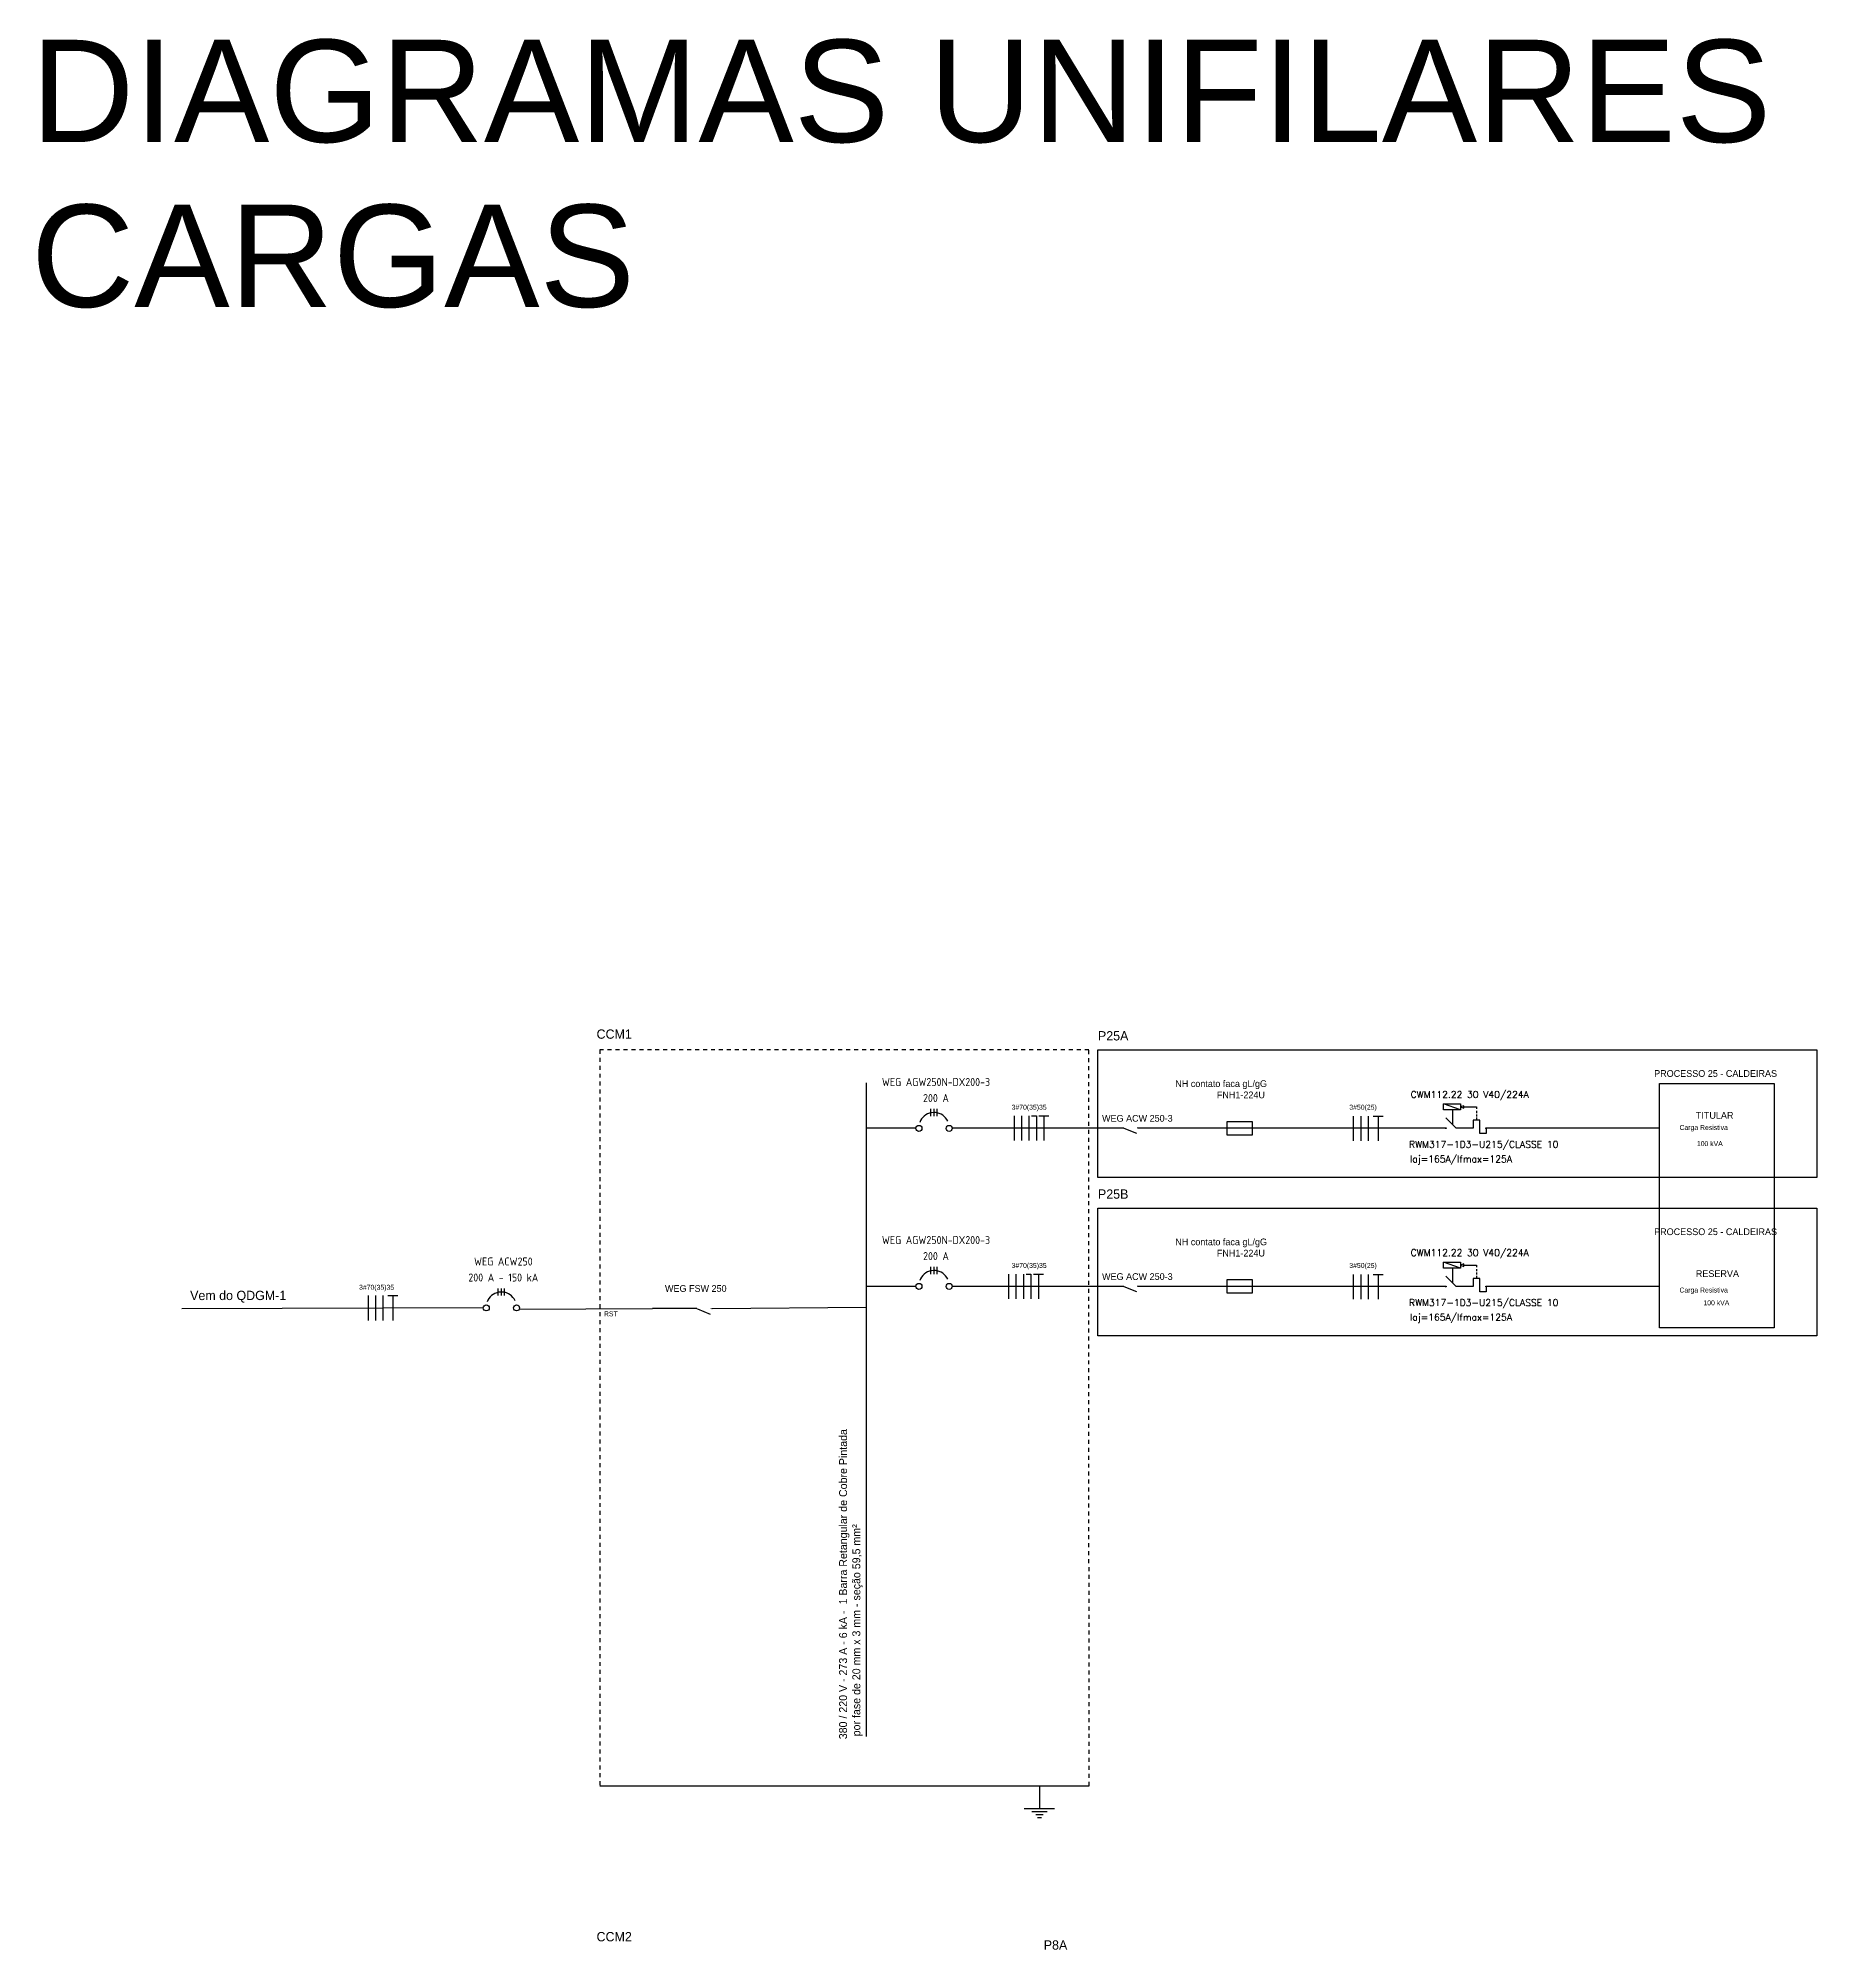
# Model space of a CAD drawing. Extents: x 88 to 641, y -96 to 322.
# Drawn here: x 88.23 to 132.95, y 155.35 to 203.43 of the extents above; entities that cross this region are included whole.
import ezdxf

# ---------------------------------------------------------------- set-up
doc = ezdxf.new("R2010")
doc.units = 0
doc.header["$MEASUREMENT"] = 0
doc.linetypes.add('DASHED', pattern=[19.05, 12.7, -6.35])
doc.linetypes.add('DASHED2', pattern=[0.375, 0.25, -0.125])
for name, color, linetype in [('_ARQ-TEXTO', 4, 'Continuous'), ('_ELT_UNIFILAR_DETALHES', 1, 'Continuous'), ('_ELT_UNIFILAR_PROC_TEXTO', 1, 'Continuous'), ('ELET_TEXTO', 4, 'Continuous'), ('ELET_UNIFILAR_TEXTO', 4, 'Continuous'), ('ELT_UNIFILAR_DESENHO', 5, 'Continuous')]:
    doc.layers.add(name, color=color, linetype=linetype)
doc.styles.add('ARIAL', font='arial.ttf')
doc.styles.add('ROMANS', font='romans')
doc.styles.add('textstyle4', font='arial.ttf')

msp = doc.modelspace()

# ---------------------------------------------------------------- hatches: boundary and pattern name
at = {"layer": 'ELT_UNIFILAR_DESENHO', "linetype": 'Continuous', "transparency": 33554687}
h = msp.add_hatch(color=256, dxfattribs=at)
h.dxf.hatch_style = 1
h.paths.add_polyline_path([(115.501, 176.021, 1), (115.532, 176.021, 1)])
h.paths.add_polyline_path([(115.858, 176.02, 1), (115.89, 176.02, 1)])
h = msp.add_hatch(color=256, dxfattribs=at)
h.dxf.hatch_style = 1
h.paths.add_polyline_path([(115.501, 172.04, 1), (115.532, 172.04, 1)])
h.paths.add_polyline_path([(115.858, 172.039, 1), (115.89, 172.039, 1)])
h = msp.add_hatch(color=256, dxfattribs=at)
h.dxf.hatch_style = 1
h.paths.add_polyline_path([(104.781, 171.475, 1), (104.812, 171.475, 1)])
h.paths.add_polyline_path([(105.138, 171.475, 1), (105.17, 171.475, 1)])

# ---------------------------------------------------------------- linework, layer by layer
at = {"layer": '_ELT_UNIFILAR_DETALHES', "linetype": 'DASHED'}
msp.add_lwpolyline([(129.003, 177.142), (131.886, 177.142), (131.886, 170.991), (129.003, 170.991)], close=True, dxfattribs=at)
at = {"layer": 'ELT_UNIFILAR_DESENHO', "linetype": 'DASHED2', "ltscale": 0.05}
for p, q in [((114.65, 177.986), (102.358, 177.986)), ((102.358, 177.986), (102.358, 159.475)), ((114.657, 159.475), (114.65, 177.986))]:
    msp.add_line(p, q, dxfattribs=at)
at = {"layer": 'ELT_UNIFILAR_DESENHO'}
for p, q in [((109.063, 160.708), (109.063, 177.152)), ((110.681, 176.321), (110.681, 176.499)), ((110.681, 176.321), (110.681, 176.499)), ((110.758, 176.321), (110.758, 176.499)), ((110.758, 176.321), (110.758, 176.499)), ((110.834, 176.321), (110.834, 176.499)), ((110.834, 176.321), (110.834, 176.499)), ((123.993, 176.473), (123.572, 176.627)), ((124.081, 176.58), (123.993, 176.549)), ((123.993, 176.549), (124.081, 176.518)), ((124.081, 176.549), (124.081, 176.58)), ((124.081, 176.549), (124.397, 176.549)), ((124.081, 176.518), (124.081, 176.549)), ((124.397, 176.549), (124.397, 176.499)), ((110.3, 176.015), (109.063, 176.015)), ((115.531, 176.015), (111.215, 176.015)), ((112.769, 176.327), (112.769, 175.703)), ((112.956, 176.327), (112.956, 175.703)), ((113.143, 176.327), (113.143, 175.703)), ((113.208, 176.327), (113.333, 176.327)), ((113.333, 176.327), (113.333, 175.703)), ((113.394, 176.327), (113.644, 176.327)), ((113.519, 176.327), (113.519, 175.703)), ((123.625, 176.014), (115.894, 176.014)), ((121.301, 176.319), (121.301, 175.695)), ((121.488, 176.319), (121.488, 175.695)), ((121.676, 176.319), (121.676, 175.695)), ((121.8, 176.319), (122.049, 176.319)), ((121.924, 176.319), (121.924, 175.695)), ((123.888, 176.013), (123.625, 176.273)), ((123.793, 176.473), (123.793, 176.107)), ((124.319, 176.013), (123.888, 176.013)), ((124.481, 176.216), (124.319, 176.216)), ((124.319, 176.216), (124.319, 176.013)), ((124.397, 176.448), (124.397, 176.397)), ((124.397, 176.363), (124.397, 176.313)), ((124.397, 176.281), (124.397, 176.23)), ((124.481, 175.882), (124.481, 176.216)), ((124.644, 176.013), (124.644, 175.882)), ((129.003, 176.013), (124.654, 176.013)), ((124.644, 175.882), (124.481, 175.882)), ((123.993, 172.492), (123.572, 172.646)), ((110.681, 172.345), (110.681, 172.523)), ((110.681, 172.345), (110.681, 172.523)), ((110.758, 172.345), (110.758, 172.523)), ((110.758, 172.345), (110.758, 172.523)), ((110.834, 172.345), (110.834, 172.523)), ((110.834, 172.345), (110.834, 172.523)), ((112.632, 172.346), (112.632, 171.722)), ((112.819, 172.346), (112.819, 171.722)), ((113.006, 172.346), (113.006, 171.722)), ((113.071, 172.346), (113.196, 172.346)), ((113.196, 172.346), (113.196, 171.722)), ((113.258, 172.346), (113.507, 172.346)), ((113.383, 172.346), (113.383, 171.722)), ((121.301, 172.338), (121.301, 171.714)), ((121.488, 172.338), (121.488, 171.714)), ((121.676, 172.338), (121.676, 171.714)), ((121.8, 172.338), (122.049, 172.338)), ((121.924, 172.338), (121.924, 171.714)), ((123.888, 172.032), (123.625, 172.292)), ((123.793, 172.492), (123.793, 172.126)), ((124.081, 172.599), (123.993, 172.568)), ((123.993, 172.568), (124.081, 172.537)), ((124.081, 172.568), (124.081, 172.599)), ((124.081, 172.568), (124.397, 172.568)), ((124.081, 172.537), (124.081, 172.568)), ((124.481, 172.235), (124.319, 172.235)), ((124.319, 172.235), (124.319, 172.032)), ((124.397, 172.568), (124.397, 172.518)), ((124.397, 172.467), (124.397, 172.416)), ((124.397, 172.382), (124.397, 172.332)), ((124.397, 172.3), (124.397, 172.249)), ((124.481, 171.901), (124.481, 172.235)), ((96.526, 171.803), (96.526, 171.179)), ((96.714, 171.803), (96.714, 171.179)), ((96.901, 171.803), (96.901, 171.179)), ((97.025, 171.803), (97.274, 171.803)), ((97.15, 171.803), (97.15, 171.179)), ((99.802, 171.806), (99.802, 171.984)), ((99.802, 171.806), (99.802, 171.984)), ((99.879, 171.806), (99.879, 171.984)), ((99.879, 171.806), (99.879, 171.984)), ((99.955, 171.806), (99.955, 171.984)), ((99.955, 171.806), (99.955, 171.984)), ((110.3, 172.034), (109.063, 172.034)), ((115.531, 172.034), (111.216, 172.034)), ((123.625, 172.033), (115.894, 172.033)), ((124.319, 172.032), (123.888, 172.032)), ((124.644, 171.901), (124.481, 171.901)), ((124.644, 172.032), (124.644, 171.901)), ((129.003, 172.032), (124.654, 172.032)), ((91.841, 171.477), (99.422, 171.5)), ((100.33, 171.463), (103.679, 171.477)), ((104.796, 171.476), (103.683, 171.476)), ((105.177, 171.477), (109.063, 171.514)), ((113.41, 159.475), (113.41, 158.899)), ((113.028, 158.899), (113.791, 158.899)), ((113.219, 158.823), (113.6, 158.823)), ((113.314, 158.747), (113.505, 158.747)), ((113.362, 158.671), (113.457, 158.671))]:
    msp.add_line(p, q, dxfattribs=at)
at = {"layer": 'ELT_UNIFILAR_DESENHO', "linetype": 'Continuous'}
for p, q in [((115.531, 176.015), (115.853, 175.886)), ((115.531, 172.034), (115.853, 171.905)), ((104.811, 171.47), (105.133, 171.34))]:
    msp.add_line(p, q, dxfattribs=at)
at = {"layer": 'ELT_UNIFILAR_DESENHO', "ltscale": 0.05}
msp.add_line((102.358, 159.475), (114.657, 159.475), dxfattribs=at)
at = {"layer": 'ELT_UNIFILAR_DESENHO', "linetype": 'ByBlock'}
for points in [[(114.88, 177.986), (132.955, 177.986), (132.955, 174.776), (114.88, 174.776)], [(114.88, 174.005), (132.955, 174.005), (132.955, 170.795), (114.88, 170.795)]]:
    msp.add_lwpolyline(points, close=True, dxfattribs=at)
at = {"layer": 'ELT_UNIFILAR_DESENHO'}
for points in [[(123.993, 176.473), (123.572, 176.473), (123.572, 176.627), (123.993, 176.627)], [(123.993, 172.492), (123.572, 172.492), (123.572, 172.646), (123.993, 172.646)]]:
    msp.add_lwpolyline(points, close=True, dxfattribs=at)
for points in [[(111.103, 176.19), (111.079, 176.233), (111.05, 176.274), (111.015, 176.31), (110.976, 176.341), (110.934, 176.367), (110.888, 176.387), (110.84, 176.401), (110.791, 176.408), (110.741, 176.41), (110.691, 176.404), (110.643, 176.392), (110.596, 176.374), (110.553, 176.35), (110.512, 176.321), (110.476, 176.286), (110.445, 176.247), (110.419, 176.205), (110.399, 176.159)], [(111.103, 172.214), (111.079, 172.257), (111.05, 172.298), (111.015, 172.334), (110.976, 172.365), (110.934, 172.391), (110.888, 172.411), (110.84, 172.425), (110.791, 172.432), (110.741, 172.434), (110.691, 172.428), (110.643, 172.416), (110.596, 172.398), (110.553, 172.374), (110.512, 172.345), (110.476, 172.31), (110.445, 172.271), (110.419, 172.229), (110.399, 172.183)], [(100.224, 171.674), (100.2, 171.718), (100.171, 171.758), (100.136, 171.794), (100.097, 171.826), (100.055, 171.851), (100.009, 171.872), (99.961, 171.886), (99.912, 171.893), (99.862, 171.894), (99.812, 171.889), (99.764, 171.877), (99.717, 171.859), (99.674, 171.835), (99.634, 171.805), (99.597, 171.771), (99.566, 171.732), (99.54, 171.689), (99.52, 171.644)]]:
    msp.add_lwpolyline(points, dxfattribs=at)
at = {"layer": 'ELT_UNIFILAR_DESENHO', "linetype": 'Continuous'}
for points in [[(118.127, 176.186), (118.759, 176.186), (118.759, 175.842), (118.127, 175.842)], [(118.127, 172.205), (118.759, 172.205), (118.759, 171.861), (118.127, 171.861)]]:
    msp.add_lwpolyline(points, close=True, dxfattribs=at)
at = {"layer": 'ELT_UNIFILAR_DESENHO'}
for centre in [(110.377, 176.01), (111.139, 176.01), (110.377, 172.034), (111.139, 172.034), (99.498, 171.495), (100.26, 171.495)]:
    msp.add_circle(centre, 0.0763, dxfattribs=at)
at = {"layer": 'ELT_UNIFILAR_DESENHO', "linetype": 'Continuous'}
for centre in [(123.625, 176.014), (124.644, 176.013), (123.625, 172.033), (124.644, 172.032)]:
    msp.add_circle(centre, 0.0105, dxfattribs=at)

# ---------------------------------------------------------------- texts
at = {"layer": '_ARQ-TEXTO', "linetype": 'Continuous', "width": 44.48312, "attachment_point": 1, "style": 'textstyle4'}
for s, insert, char_height in [('DIAGRAMAS UNIFILARES', (88.051, 203.396), 2.57438), ('CARGAS', (88.051, 199.248), 2.5744)]:
    msp.add_mtext(s, dxfattribs=dict(at, insert=insert, char_height=char_height))
at = {"layer": '_ELT_UNIFILAR_PROC_TEXTO', "attachment_point": 1}
for s, insert, char_height in [('PROCESSO 25 - CALDEIRAS', (128.865, 177.476), 0.16976), ('\\pi-0.83209;Carga Resistiva ', (130.335, 176.095), 0.12481), ('TITULAR', (129.914, 176.422), 0.1698), ('\\pi-0.39524;100 kVA', (130.335, 175.689), 0.12481), ('PROCESSO 25 - CALDEIRAS', (128.865, 173.495), 0.16976), ('RESERVA', (129.914, 172.441), 0.1698), ('\\pi-0.83209;Carga Resistiva ', (130.335, 172.006), 0.12481), ('\\pi-0.39524;100 kVA', (130.5, 171.685), 0.12481)]:
    msp.add_mtext(s, dxfattribs=dict(at, insert=insert, char_height=char_height))
at = {"layer": 'ELET_TEXTO', "style": 'ROMANS'}
for s, p in [('RWM317-1D3-U215/CLASSE 10     ', (122.703, 175.523)), ('Iaj=165A/Ifmax=125A ', (122.727, 175.155))]:
    msp.add_text(s, height=0.1695, dxfattribs=at).set_placement(p)
at = {"layer": 'ELET_TEXTO', "char_height": 0.1695, "attachment_point": 1}
for insert in [(118.576, 177.22), (118.576, 173.239)]:
    msp.add_mtext('\\pi-1.75152;NH contato faca gL/gG\\P\\pi-0.70626;FNH1-224U ', dxfattribs=dict(at, insert=insert))
at = {"layer": 'ELET_UNIFILAR_TEXTO', "style": 'ROMANS'}
for s, p in [('CWM112.22 30 V40/224A', (122.743, 176.779)), ('CWM112.22 30 V40/224A', (122.743, 172.798)), ('RWM317-1D3-U215/CLASSE 10     ', (122.703, 171.542)), ('Iaj=165A/Ifmax=125A ', (122.727, 171.174))]:
    msp.add_text(s, height=0.1695, dxfattribs=at).set_placement(p)
at = {"layer": 'ELET_UNIFILAR_TEXTO', "attachment_point": 1}
for s, insert, char_height, width in [('CCM1', (102.272, 178.499), 0.234, 4.52601), ('P25A', (114.88, 178.456), 0.234, 4.52601), ('\\A1;3#70(35)35', (112.709, 176.605), 0.12481, 1.14551), ('\\A1;3#50(25)', (121.201, 176.605), 0.12481, 0.97518), ('WEG ACW 250-3', (114.983, 176.348), 0.1695, 2.58394), ('P25B', (114.88, 174.475), 0.234, 4.52601), ('\\A1;3#70(35)35', (112.709, 172.624), 0.12481, 1.14551), ('WEG ACW 250-3', (114.983, 172.367), 0.1695, 2.58394), ('\\A1;3#50(25)', (121.201, 172.624), 0.12481, 0.97518), ('\\A1;3#70(35)35', (96.301, 172.075), 0.12481, 0.97518), ('WEG FSW 250', (103.993, 172.067), 0.1695, 1.97354), ('CCM2', (102.272, 155.793), 0.234, 7.03567), ('P8A', (113.517, 155.584), 0.234, 4.52601)]:
    msp.add_mtext(s, dxfattribs=dict(at, insert=insert, char_height=char_height, width=width))
at = {"layer": 'ELET_UNIFILAR_TEXTO', "char_height": 0.20154, "width": 3.82691, "attachment_point": 8, "line_spacing_factor": 0.6, "style": 'ARIAL'}
for s, insert in [('{\\Fisocp|c0;WEG AGW250N-DX200-3^J\\P\\Fisocp2|c0;200 A }', (110.807, 176.672)), ('{\\Fisocp|c0;WEG AGW250N-DX200-3^J\\P\\Fisocp2|c0;200 A }', (110.807, 172.696)), ('{\\Fisocp|c0;WEG ACW250^J\\P\\Fisocp2|c0;200 A - 150 kA}', (99.928, 172.157))]:
    msp.add_mtext(s, dxfattribs=dict(at, insert=insert))
at = {"layer": 'ELET_UNIFILAR_TEXTO', "attachment_point": 1}
for s, insert, char_height in [('Vem do QDGM-1', (92.052, 171.925), 0.23403), ('RST', (102.459, 171.407), 0.1248), ('RST', (102.459, 171.407), 0.1248)]:
    msp.add_mtext(s, dxfattribs=dict(at, insert=insert, char_height=char_height))
at = {"layer": 'ELET_UNIFILAR_TEXTO', "insert": (108.371, 160.643), "char_height": 0.199841, "width": 12.63427, "attachment_point": 1, "rotation": 90}
msp.add_mtext('\\A1;380 / 220 V - 273 A - 6 kA - {\\A0;\\fArial|b0|i0|c0|p34; \\Ftxt|c0;1 Barra Retangular de Cobre Pintada\\P por fase de 20 mm x 3 mm - seção 59,5 mm\\fArial|b0|i0|c0|p34;²}', dxfattribs=at)

doc.saveas('drawing.dxf')
